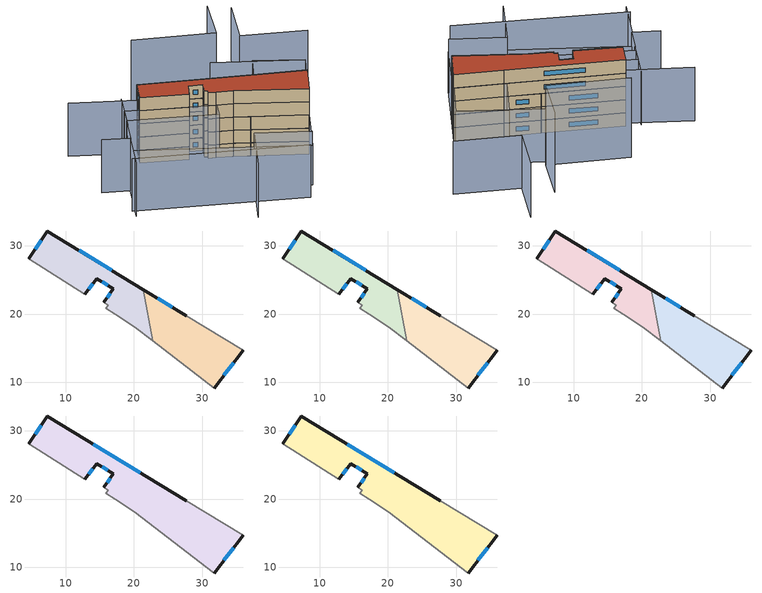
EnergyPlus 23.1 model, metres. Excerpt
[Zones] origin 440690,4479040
e22e8c71013797c5_F0_dwelling_0
 floor ground (EU_floor_Construction): 31.78,9.18 35.99,14.74 27.68,19.76 21.37,23.61 22.76,16.09 z0
 wall outside (EU_wall_Construction): 21.37,23.61 27.68,19.76 / 35.99,14.74 31.78,9.18 z0:3
 wall adiabatic (EU_wall_Construction): 31.78,9.18 22.76,16.09 / 27.68,19.76 35.99,14.74 z0:3
 wall to e22e8c71013797c5_F0_dwelling_1 (EU_wall_Construction): 22.76,16.09 21.37,23.61 z0:3
 window (EU_Window_Construction): 23.46,22.33 25.59,21.03 / 34.59,12.9 33.17,11.02 z0.99:2.01
e22e8c71013797c5_F0_dwelling_1
 floor ground (EU_floor_Construction): 22.76,16.09 21.37,23.61 7.31,32.18 4.61,28.13 12.77,22.89 14.55,25.2 16.99,23.71 15.59,21.72 16.22,21.27 15.9,20.84 17.23,19.97 20.06,18.17 z0
 wall outside (EU_wall_Construction): 15.59,21.72 16.99,23.71 14.55,25.2 12.77,22.89 / 4.61,28.13 7.31,32.18 21.37,23.61 z0:3
 wall adiabatic (EU_wall_Construction): 12.77,22.89 4.61,28.13 / 22.76,16.09 20.06,18.17 17.23,19.97 15.9,20.84 16.22,21.27 15.59,21.72 z0:3
 window (EU_Window_Construction): 16.05,22.38 16.52,23.05 / 16.18,24.2 15.36,24.71 / 13.96,24.43 13.36,23.65 / 5.51,29.47 6.42,30.84 / 11.97,29.34 16.71,26.45 z0.99:2.01
e22e8c71013797c5_F1_dwelling_0
 floor to e22e8c71013797c5_F0_dwelling_0 (EU_floor_Construction): 31.78,9.18 35.99,14.74 27.68,19.76 21.37,23.61 22.76,16.09 z3
 wall outside (EU_wall_Construction): 21.37,23.61 27.68,19.76 / 35.99,14.74 31.78,9.18 z3:6
 wall adiabatic (EU_wall_Construction): 31.78,9.18 22.76,16.09 / 27.68,19.76 35.99,14.74 z3:6
 wall to e22e8c71013797c5_F1_dwelling_1 (EU_wall_Construction): 22.76,16.09 21.37,23.61 z3:6
 window (EU_Window_Construction): 23.46,22.33 25.59,21.03 / 34.59,12.9 33.17,11.02 z3.99:5.01
e22e8c71013797c5_F1_dwelling_1
 floor to e22e8c71013797c5_F0_dwelling_1 (EU_floor_Construction): 22.76,16.09 21.37,23.61 7.31,32.18 4.61,28.13 12.77,22.89 14.55,25.2 16.99,23.71 15.59,21.72 16.22,21.27 15.9,20.84 17.23,19.97 20.06,18.17 z3
 wall outside (EU_wall_Construction): 15.59,21.72 16.99,23.71 14.55,25.2 12.77,22.89 / 4.61,28.13 7.31,32.18 21.37,23.61 z3:6
 wall adiabatic (EU_wall_Construction): 12.77,22.89 4.61,28.13 / 22.76,16.09 20.06,18.17 17.23,19.97 15.9,20.84 16.22,21.27 15.59,21.72 z3:6
 window (EU_Window_Construction): 16.05,22.38 16.52,23.05 / 16.18,24.2 15.36,24.71 / 13.96,24.43 13.36,23.65 / 5.51,29.47 6.42,30.84 / 11.97,29.34 16.71,26.45 z3.99:5.01
e22e8c71013797c5_F2_dwelling_0
 floor to e22e8c71013797c5_F1_dwelling_0 (EU_floor_Construction): 31.78,9.18 35.99,14.74 27.68,19.76 21.37,23.61 22.76,16.09 z6
 wall outside (EU_wall_Construction): 21.37,23.61 27.68,19.76 / 35.99,14.74 31.78,9.18 z6:9
 wall adiabatic (EU_wall_Construction): 31.78,9.18 22.76,16.09 / 27.68,19.76 35.99,14.74 z6:9
 wall to e22e8c71013797c5_F2_dwelling_1 (EU_wall_Construction): 22.76,16.09 21.37,23.61 z6:9
 window (EU_Window_Construction): 23.46,22.33 25.59,21.03 / 34.59,12.9 33.17,11.02 z6.99:8.01
e22e8c71013797c5_F2_dwelling_1
 floor to e22e8c71013797c5_F1_dwelling_1 (EU_floor_Construction): 22.76,16.09 21.37,23.61 7.31,32.18 4.61,28.13 12.77,22.89 14.55,25.2 16.99,23.71 15.59,21.72 16.22,21.27 15.9,20.84 17.23,19.97 20.06,18.17 z6
 wall outside (EU_wall_Construction): 15.59,21.72 16.99,23.71 14.55,25.2 12.77,22.89 / 4.61,28.13 7.31,32.18 21.37,23.61 z6:9
 wall adiabatic (EU_wall_Construction): 12.77,22.89 4.61,28.13 / 22.76,16.09 20.06,18.17 17.23,19.97 15.9,20.84 16.22,21.27 15.59,21.72 z6:9
 window (EU_Window_Construction): 16.05,22.38 16.52,23.05 / 16.18,24.2 15.36,24.71 / 13.96,24.43 13.36,23.65 / 5.51,29.47 6.42,30.84 / 11.97,29.34 16.71,26.45 z6.99:8.01
e22e8c71013797c5_F3_dwelling_0
 floor to e22e8c71013797c5_F2_dwelling_0 (EU_floor_Construction): 31.78,9.18 35.99,14.74 27.68,19.76 21.37,23.61 22.76,16.1 z9
 floor to e22e8c71013797c5_F2_dwelling_1 (EU_floor_Construction): 22.76,16.1 21.37,23.61 7.31,32.18 4.61,28.13 12.77,22.89 14.55,25.2 16.99,23.71 15.59,21.72 16.22,21.27 15.9,20.84 17.23,19.97 20.06,18.17 z9
 wall outside (EU_wall_Construction): 15.59,21.72 16.99,23.71 14.55,25.2 12.77,22.89 / 4.61,28.13 7.31,32.18 27.68,19.76 / 35.99,14.74 31.78,9.18 z9:12
 wall adiabatic (EU_wall_Construction): 12.77,22.89 4.61,28.13 / 27.68,19.76 35.99,14.74 / 31.78,9.18 20.06,18.17 17.23,19.97 15.9,20.84 16.22,21.27 15.59,21.72 z9:12
 window (EU_Window_Construction): 16.05,22.38 16.52,23.05 / 16.18,24.2 15.36,24.71 / 13.96,24.43 13.36,23.65 / 5.51,29.47 6.42,30.84 / 14.07,28.06 20.93,23.87 / 34.59,12.9 33.17,11.02 z9.99:11.01
e22e8c71013797c5_F4_dwelling_0
 floor to e22e8c71013797c5_F3_dwelling_0 (EU_floor_Construction): 31.78,9.18 35.99,14.74 27.68,19.76 7.31,32.18 4.61,28.13 12.77,22.89 14.55,25.2 16.99,23.71 15.59,21.72 16.22,21.27 15.9,20.84 17.23,19.97 20.06,18.17 z12
 wall outside (EU_wall_Construction): 15.59,21.72 16.99,23.71 14.55,25.2 12.77,22.89 / 4.61,28.13 7.31,32.18 27.68,19.76 / 35.99,14.74 31.78,9.18 z12:15
 wall adiabatic (EU_wall_Construction): 12.77,22.89 4.61,28.13 / 27.68,19.76 35.99,14.74 / 31.78,9.18 20.06,18.17 17.23,19.97 15.9,20.84 16.22,21.27 15.59,21.72 z12:15
 window (EU_Window_Construction): 16.05,22.38 16.52,23.05 / 16.18,24.2 15.36,24.71 / 13.96,24.43 13.36,23.65 / 5.51,29.47 6.42,30.84 / 14.07,28.06 20.93,23.87 / 34.59,12.9 33.17,11.02 z12.99:14.01
 roof outside (EU_roof_Construction): 27.68,19.76 35.99,14.74 31.78,9.18 20.06,18.17 17.23,19.97 15.9,20.84 16.22,21.27 15.59,21.72 16.99,23.71 14.55,25.2 12.77,22.89 4.61,28.13 7.31,32.18 z15
shading: 9.19,-1.88 16.12,7.35 / 16.12,7.35 25.15,0.58 / -7.99,15.6 21.61,-3.04 / -7.97,24.73 -3.33,21.61 / -3.33,21.61 -8.58,13.81 / 41.23,21.48 26.65,32.69 / 48.77,29.45 37.37,36.43 / 37.37,36.43 42.9,45.47 / -0.37,25.92 -3.27,21.57 / 4.7,33.73 -0.32,25.88 / 6.91,31.19 -4.07,39.19 / 41.33,21.52 35.24,13.8 / 35.24,13.8 27.17,20.16 / 27.17,20.16 33.26,27.88 / 33.26,27.88 41.33,21.52 / 15.49,17.09 0.35,27.04 / 0.35,27.04 2.2,29.85 / 2.2,29.85 17.33,19.91 / 17.33,19.91 15.49,17.09 z0:12; 31.78,9.18 24.89,0.23 / 24.89,0.23 -3.44,22.04 / -3.44,22.04 3.45,30.99 / 3.45,30.99 31.78,9.18 z0:9; 33.46,41.56 28.39,32.99 / 28.39,32.99 13.97,41.53 z0:18
[Building]
EU S2 Campaign: North Axis=0; Terrain=City; Solar Distribution=FullExterior
[Site:Location]
Madrid: Latitude=40.5; Longitude=-3.5; Time Zone=1; Elevation=609
[SizingPeriod:WeatherFileDays]
AnnualSizingPeriod: Begin Month=1; Begin Day of Month=1; End Month=12; End Day of Month=31; Day of Week for Start Day=Monday; Use Weather File Daylight Saving Period=No; Use Weather File Rain and Snow Indicators=No
[MATERIAL]
EU_InternalMass_Material: Roughness=MediumRough; Thickness=0.1; Conductivity=1; Density=1800; Specific Heat=900; Thermal Absorptance=0.9; Solar Absorptance=0.7; Visible Absorptance=0.7
[MATERIAL:NOMASS] Roughness=MediumRough; Thermal Absorptance=0.9; Solar Absorptance=0.7; Visible Absorptance=0.7
Name | Thermal Resistance
EU_wall_NoMass | 0.609216
EU_roof_NoMass | 0.513268
EU_floor_NoMass | 0.568163
[WINDOWMATERIAL:SIMPLEGLAZINGSYSTEM]
EU_Window_SimpleGlazing: UFactor=5.50606; Solar Heat Gain Coefficient=0.85; Visible Transmittance=0.85
[CONSTRUCTION]
EU_wall_Construction: EU_wall_NoMass
EU_roof_Construction: EU_roof_NoMass
EU_floor_Construction: EU_floor_NoMass
EU_InternalMass_Construction: EU_InternalMass_Material
EU_Window_Construction: EU_Window_SimpleGlazing
[ZONE] Type=1; Multiplier=1; Ceiling Height=autocalculate; Floor Area=autocalculate; Part of Total Floor Area=Yes
Name | Volume
e22e8c71013797c5_F0_dwelling_0 | 264.585
e22e8c71013797c5_F1_dwelling_0; e22e8c71013797c5_F2_dwelling_0 | 264.586
e22e8c71013797c5_F3_dwelling_0 | 529.148
e22e8c71013797c5_F4_dwelling_0 | 529.147
e22e8c71013797c5_F0_dwelling_1; e22e8c71013797c5_F1_dwelling_1; e22e8c71013797c5_F2_dwelling_1 | 264.576
[INTERNALMASS] Construction=EU_InternalMass_Construction
Name | Zone or ZoneList | Surface Area
e22e8c71013797c5_F0_dwelling_0_EU_InternalMass | e22e8c71013797c5_F0_dwelling_0 | 88.1952
e22e8c71013797c5_F0_dwelling_1_EU_InternalMass | e22e8c71013797c5_F0_dwelling_1 | 88.1921
e22e8c71013797c5_F1_dwelling_0_EU_InternalMass | e22e8c71013797c5_F1_dwelling_0 | 88.1952
e22e8c71013797c5_F1_dwelling_1_EU_InternalMass | e22e8c71013797c5_F1_dwelling_1 | 88.1921
e22e8c71013797c5_F2_dwelling_0_EU_InternalMass | e22e8c71013797c5_F2_dwelling_0 | 88.1952
e22e8c71013797c5_F2_dwelling_1_EU_InternalMass | e22e8c71013797c5_F2_dwelling_1 | 88.1921
e22e8c71013797c5_F3_dwelling_0_EU_InternalMass | e22e8c71013797c5_F3_dwelling_0 | 176.382
e22e8c71013797c5_F4_dwelling_0_EU_InternalMass | e22e8c71013797c5_F4_dwelling_0 | 176.382
[OTHEREQUIPMENT] Fuel Type=Electricity; Design Level Calculation Method=Watts/Area; Power per Zone Floor Area=1; Fraction Latent=0; Fraction Radiant=0; Fraction Lost=0; Carbon Dioxide Generation Rate=0; EndUse Subcategory=EU_Step8_InternalGains
Name | Zone or ZoneList or Space or SpaceList | Schedule
EU_Step8_InternalGain_e22e8c71013797c5_F0_dwelling_0_f000 | e22e8c71013797c5_F0_dwelling_0 | EU_Step8_GainSchedule_e22e8c71013797c5_F0_dwelling_0_f000
EU_Step8_InternalGain_e22e8c71013797c5_F0_dwelling_1_f000 | e22e8c71013797c5_F0_dwelling_1 | EU_Step8_GainSchedule_e22e8c71013797c5_F0_dwelling_1_f000
EU_Step8_InternalGain_e22e8c71013797c5_F1_dwelling_0_f000 | e22e8c71013797c5_F1_dwelling_0 | EU_Step8_GainSchedule_e22e8c71013797c5_F1_dwelling_0_f000
EU_Step8_InternalGain_e22e8c71013797c5_F1_dwelling_1_f000 | e22e8c71013797c5_F1_dwelling_1 | EU_Step8_GainSchedule_e22e8c71013797c5_F1_dwelling_1_f000
EU_Step8_InternalGain_e22e8c71013797c5_F2_dwelling_0_f000 | e22e8c71013797c5_F2_dwelling_0 | EU_Step8_GainSchedule_e22e8c71013797c5_F2_dwelling_0_f000
EU_Step8_InternalGain_e22e8c71013797c5_F2_dwelling_1_f000 | e22e8c71013797c5_F2_dwelling_1 | EU_Step8_GainSchedule_e22e8c71013797c5_F2_dwelling_1_f000
EU_Step8_InternalGain_e22e8c71013797c5_F3_dwelling_0_f000 | e22e8c71013797c5_F3_dwelling_0 | EU_Step8_GainSchedule_e22e8c71013797c5_F3_dwelling_0_f000
EU_Step8_InternalGain_e22e8c71013797c5_F4_dwelling_0_f000 | e22e8c71013797c5_F4_dwelling_0 | EU_Step8_GainSchedule_e22e8c71013797c5_F4_dwelling_0_f000
[ZONEVENTILATION:DESIGNFLOWRATE] Schedule=EU_AlwaysOn; Design Flow Rate Calculation Method=AirChanges/Hour; Air Changes per Hour=0.752966; Ventilation Type=Natural; Fan Pressure Rise=0; Fan Total Efficiency=1; Constant Term Coefficient=1; Temperature Term Coefficient=0; Velocity Term Coefficient=0; Velocity Squared Term Coefficient=0; Minimum Indoor Temperature=-100; Maximum Indoor Temperature=100; Delta Temperature=-100; Minimum Outdoor Temperature=-100; Maximum Outdoor Temperature=100; Maximum Wind Speed=40
Name | Zone or ZoneList or Space or SpaceList
EU_ConstantAir_e22e8c71013797c5_F0_dwelling_0 | e22e8c71013797c5_F0_dwelling_0
EU_ConstantAir_e22e8c71013797c5_F0_dwelling_1 | e22e8c71013797c5_F0_dwelling_1
EU_ConstantAir_e22e8c71013797c5_F1_dwelling_0 | e22e8c71013797c5_F1_dwelling_0
EU_ConstantAir_e22e8c71013797c5_F1_dwelling_1 | e22e8c71013797c5_F1_dwelling_1
EU_ConstantAir_e22e8c71013797c5_F2_dwelling_0 | e22e8c71013797c5_F2_dwelling_0
EU_ConstantAir_e22e8c71013797c5_F2_dwelling_1 | e22e8c71013797c5_F2_dwelling_1
EU_ConstantAir_e22e8c71013797c5_F3_dwelling_0 | e22e8c71013797c5_F3_dwelling_0
EU_ConstantAir_e22e8c71013797c5_F4_dwelling_0 | e22e8c71013797c5_F4_dwelling_0
[HVACTEMPLATE:THERMOSTAT] Constant Heating Setpoint=20; Constant Cooling Setpoint=50
EU_HeatOnly_e22e8c71013797c5_F0_dwelling_0; EU_HeatOnly_e22e8c71013797c5_F0_dwelling_1; EU_HeatOnly_e22e8c71013797c5_F1_dwelling_0; EU_HeatOnly_e22e8c71013797c5_F1_dwelling_1; EU_HeatOnly_e22e8c71013797c5_F2_dwelling_0; EU_HeatOnly_e22e8c71013797c5_F2_dwelling_1; EU_HeatOnly_e22e8c71013797c5_F3_dwelling_0; EU_HeatOnly_e22e8c71013797c5_F4_dwelling_0
[HVACTEMPLATE:ZONE:IDEALLOADSAIRSYSTEM] System Availability Schedule=EU_AlwaysOn; Maximum Heating Supply Air Temperature=50; Minimum Cooling Supply Air Temperature=13; Maximum Heating Supply Air Humidity Ratio=0.0156; Minimum Cooling Supply Air Humidity Ratio=0.0077; Heating Limit=NoLimit; Cooling Limit=NoLimit; Heating Availability Schedule=EU_AlwaysOn; Cooling Availability Schedule=EU_CoolingOff; Dehumidification Control Type=ConstantSensibleHeatRatio; Cooling Sensible Heat Ratio=0.7; Dehumidification Setpoint=60; Humidification Control Type=None; Humidification Setpoint=30; Outdoor Air Method=None; Outdoor Air Flow Rate per Person=0.00944; Outdoor Air Flow Rate per Zone Floor Area=0; Outdoor Air Flow Rate per Zone=0; Demand Controlled Ventilation Type=None; Outdoor Air Economizer Type=NoEconomizer; Heat Recovery Type=None; Sensible Heat Recovery Effectiveness=0.7; Latent Heat Recovery Effectiveness=0.65
Name | Template Thermostat
e22e8c71013797c5_F0_dwelling_0 | EU_HeatOnly_e22e8c71013797c5_F0_dwelling_0
e22e8c71013797c5_F0_dwelling_1 | EU_HeatOnly_e22e8c71013797c5_F0_dwelling_1
e22e8c71013797c5_F1_dwelling_0 | EU_HeatOnly_e22e8c71013797c5_F1_dwelling_0
e22e8c71013797c5_F1_dwelling_1 | EU_HeatOnly_e22e8c71013797c5_F1_dwelling_1
e22e8c71013797c5_F2_dwelling_0 | EU_HeatOnly_e22e8c71013797c5_F2_dwelling_0
e22e8c71013797c5_F2_dwelling_1 | EU_HeatOnly_e22e8c71013797c5_F2_dwelling_1
e22e8c71013797c5_F3_dwelling_0 | EU_HeatOnly_e22e8c71013797c5_F3_dwelling_0
e22e8c71013797c5_F4_dwelling_0 | EU_HeatOnly_e22e8c71013797c5_F4_dwelling_0
[SIZING:ZONE] Zone Cooling Design Supply Air Temperature Input Method=SupplyAirTemperature; Zone Cooling Design Supply Air Temperature=13; Zone Heating Design Supply Air Temperature Input Method=SupplyAirTemperature; Zone Heating Design Supply Air Temperature=50; Zone Cooling Design Supply Air Humidity Ratio=0.008; Zone Heating Design Supply Air Humidity Ratio=0.008; Cooling Design Air Flow Method=DesignDay; Cooling Design Air Flow Rate=0; Cooling Minimum Air Flow per Zone Floor Area=0.000762; Cooling Minimum Air Flow=0; Cooling Minimum Air Flow Fraction=0.2; Heating Design Air Flow Method=DesignDay; Heating Design Air Flow Rate=0; Heating Maximum Air Flow per Zone Floor Area=0.002032; Heating Maximum Air Flow=0.141576; Heating Maximum Air Flow Fraction=0.3; Account for Dedicated Outdoor Air System=No; Dedicated Outdoor Air System Control Strategy=NeutralSupplyAir; Dedicated Outdoor Air Low Setpoint Temperature for Design=autosize; Dedicated Outdoor Air High Setpoint Temperature for Design=autosize; Zone Load Sizing Method=Sensible Load Only No Latent Load; Zone Latent Cooling Design Supply Air Humidity Ratio Input Method=HumidityRatioDifference; Zone Cooling Design Supply Air Humidity Ratio Difference=0.005; Zone Latent Heating Design Supply Air Humidity Ratio Input Method=HumidityRatioDifference; Zone Humidification Design Supply Air Humidity Ratio Difference=0.005
e22e8c71013797c5_F0_dwelling_0; e22e8c71013797c5_F0_dwelling_1; e22e8c71013797c5_F1_dwelling_0; e22e8c71013797c5_F1_dwelling_1; e22e8c71013797c5_F2_dwelling_0; e22e8c71013797c5_F2_dwelling_1; e22e8c71013797c5_F3_dwelling_0; e22e8c71013797c5_F4_dwelling_0
[SCHEDULE:CONSTANT]
Name | Hourly Value
EU_AlwaysOn | 1
EU_CoolingOff | 0
[SCHEDULE:FILE] Column Number=1; Rows to Skip at Top=0; Number of Hours of Data=8760; Column Separator=Comma; Interpolate to Timestep=No; Minutes per Item=60; Adjust Schedule for Daylight Savings=Yes
Name | File
EU_Step8_GainSchedule_e22e8c71013797c5_F0_dwelling_0_f000 | ../../schedules/e22e8c71013797c5/e22e8c71013797c5_F0_dwelling_0_f000_gain.csv
EU_Step8_GainSchedule_e22e8c71013797c5_F0_dwelling_1_f000 | ../../schedules/e22e8c71013797c5/e22e8c71013797c5_F0_dwelling_1_f000_gain.csv
EU_Step8_GainSchedule_e22e8c71013797c5_F1_dwelling_0_f000 | ../../schedules/e22e8c71013797c5/e22e8c71013797c5_F1_dwelling_0_f000_gain.csv
EU_Step8_GainSchedule_e22e8c71013797c5_F1_dwelling_1_f000 | ../../schedules/e22e8c71013797c5/e22e8c71013797c5_F1_dwelling_1_f000_gain.csv
EU_Step8_GainSchedule_e22e8c71013797c5_F2_dwelling_0_f000 | ../../schedules/e22e8c71013797c5/e22e8c71013797c5_F2_dwelling_0_f000_gain.csv
EU_Step8_GainSchedule_e22e8c71013797c5_F2_dwelling_1_f000 | ../../schedules/e22e8c71013797c5/e22e8c71013797c5_F2_dwelling_1_f000_gain.csv
EU_Step8_GainSchedule_e22e8c71013797c5_F3_dwelling_0_f000 | ../../schedules/e22e8c71013797c5/e22e8c71013797c5_F3_dwelling_0_f000_gain.csv
EU_Step8_GainSchedule_e22e8c71013797c5_F4_dwelling_0_f000 | ../../schedules/e22e8c71013797c5/e22e8c71013797c5_F4_dwelling_0_f000_gain.csv
